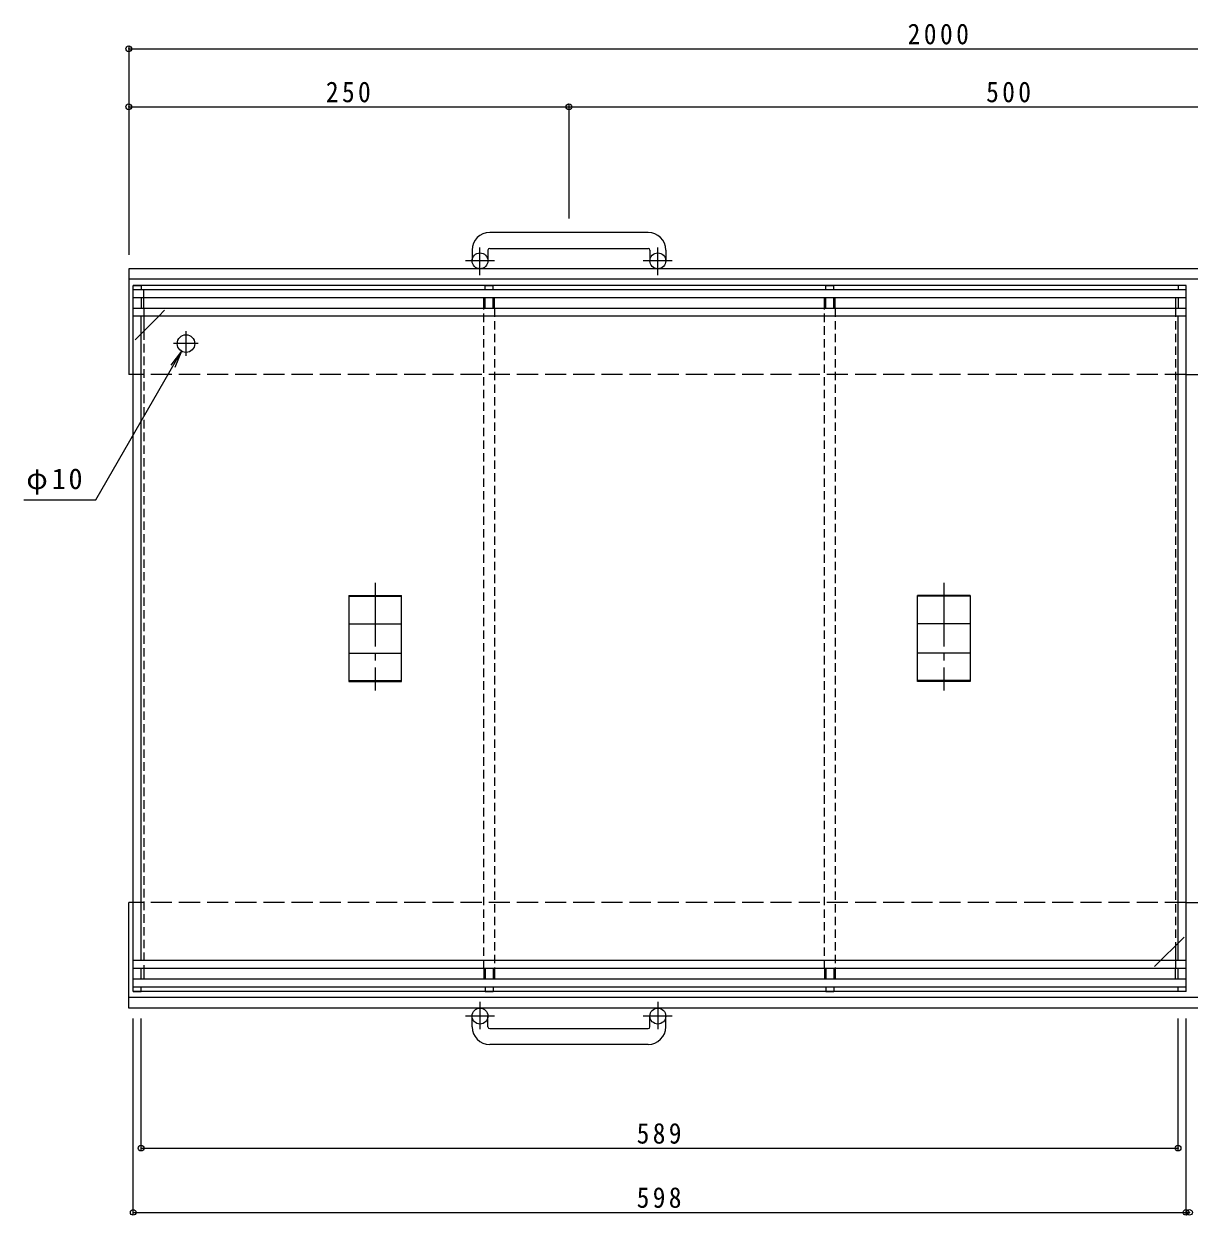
# Model space of a CAD drawing. Units: millimetres, scale not verified. Extents: x -847 to 1119, y -778 to 761.
# Drawn here: x -847 to -185, y -527 to 149 of the extents above; entities that cross this region are included whole.
import ezdxf

# ---------------------------------------------------------------- set-up
doc = ezdxf.new("R2010")
doc.units = ezdxf.units.MM
doc.header["$LTSCALE"] = 4
doc.header["$PDMODE"] = 32
doc.header["$PDSIZE"] = 3.2
for name, pattern in [('CHAIN1', [8, 5, -1, 1, -1]), ('CHAIN2', [12, 9, -1, 1, -1]), ('DASHED1', [1.8, 1.2, -0.6]), ('DASHED3', [4, 3, -1])]:
    doc.linetypes.add(name, pattern=pattern)
for name, color, linetype, lineweight in [('0-1_躯体', 2, 'Continuous', 9), ('0-2_仕上', 7, 'Continuous', 9), ('0-3_建具', 4, 'Continuous', 9), ('0-4_その他', 7, 'Continuous', 9)]:
    doc.layers.add(name, color=color, linetype=linetype, lineweight=lineweight)
doc.styles.add('ＭＳ ゴシック', font='')
doc.styles.get('ＭＳ ゴシック').set_extended_font_data('MS Gothic')

msp = doc.modelspace()

# ---------------------------------------------------------------- linework, layer by layer
at = {"layer": '0-1_躯体', "linetype": 'DASHED3'}
for p, q in [((-186.964, -49.881), (-787.464, -49.881)), ((-186.964, -349.881), (-787.464, -349.881))]:
    msp.add_line(p, q, dxfattribs=at)
at = {"layer": '0-1_躯体'}
for p, q in [((-186.964, -49.881), (141.35, -49.881)), ((-186.964, -349.881), (141.35, -349.881))]:
    msp.add_line(p, q, dxfattribs=at)
at = {"layer": '0-2_仕上'}
for p, q in [((-784.964, -400.382), (-784.964, 0.619)), ((-784.964, 0.619), (-780.463, 0.619)), ((-780.463, 0.619), (-780.463, -1.881)), ((-580.464, -1.881), (-580.464, 0.619)), ((-391.464, 0.619), (-386.963, 0.619)), ((-391.464, -1.881), (-391.464, 0.619)), ((-386.963, -1.881), (-386.963, 0.619)), ((-191.464, 0.619), (-191.464, -1.881)), ((-186.964, 0.619), (-191.464, 0.619)), ((-186.964, -400.382), (-186.964, 0.619)), ((-186.964, -1.881), (-784.964, -1.881)), ((-186.964, -6.381), (-784.964, -6.381)), ((-780.463, -6.381), (-780.463, -12.381)), ((-584.964, -12.381), (-584.964, -6.381)), ((-580.464, -12.381), (-580.464, -6.381)), ((-391.464, -12.381), (-391.464, -6.381)), ((-386.963, -12.381), (-386.963, -6.381)), ((-191.464, -6.381), (-191.464, -12.381)), ((-186.964, -12.381), (-784.964, -12.381)), ((-186.964, -16.881), (-784.964, -16.881)), ((-780.463, -382.881), (-780.463, -16.881)), ((-770.463, -16.881), (-780.463, -26.881)), ((-191.464, -382.881), (-191.464, -16.881)), ((-201.464, -382.881), (-191.464, -372.881)), ((-186.964, -382.881), (-784.964, -382.881)), ((-186.964, -387.381), (-784.964, -387.381)), ((-780.463, -393.381), (-780.463, -387.381)), ((-584.964, -387.381), (-584.964, -393.381)), ((-580.464, -387.381), (-580.464, -393.381)), ((-391.464, -387.381), (-391.464, -393.381)), ((-386.963, -387.381), (-386.963, -393.381)), ((-191.464, -393.381), (-191.464, -387.381)), ((-186.964, -393.381), (-784.964, -393.381)), ((-186.964, -397.882), (-784.964, -397.882)), ((-780.463, -400.382), (-780.463, -397.882)), ((-580.464, -397.882), (-580.464, -400.382)), ((-391.464, -397.882), (-391.464, -400.382)), ((-386.963, -397.882), (-386.963, -400.382)), ((-191.464, -400.382), (-191.464, -397.882)), ((-784.964, -400.382), (-780.463, -400.382)), ((-391.464, -400.382), (-386.963, -400.382)), ((-186.964, -400.382), (-191.464, -400.382))]:
    msp.add_line(p, q, dxfattribs=at)
at = {"layer": '0-2_仕上', "color": 2}
for p, q in [((-186.964, 0.619), (-784.964, 0.619)), ((-778.963, -12.381), (-778.963, -6.381)), ((-585.714, -12.381), (-585.714, -6.381)), ((-579.713, -12.381), (-579.713, -6.381)), ((-392.214, -12.381), (-392.214, -6.381)), ((-386.213, -12.381), (-386.213, -6.381)), ((-192.964, -6.381), (-192.964, -12.381)), ((-778.963, -16.881), (-778.963, -25.381)), ((-192.964, -374.381), (-192.964, -382.881)), ((-778.963, -387.381), (-778.963, -393.381)), ((-585.714, -387.381), (-585.714, -393.381)), ((-579.713, -387.381), (-579.713, -393.381)), ((-392.214, -387.381), (-392.214, -393.381)), ((-386.213, -387.381), (-386.213, -393.381)), ((-192.964, -393.381), (-192.964, -387.381)), ((-186.964, -400.382), (-784.964, -400.382))]:
    msp.add_line(p, q, dxfattribs=at)
at = {"layer": '0-2_仕上', "color": 2, "linetype": 'DASHED1'}
for p, q in [((-778.963, -6.381), (-778.963, -1.881)), ((-778.963, -12.381), (-778.963, -16.881)), ((-585.714, -387.381), (-585.714, -12.381)), ((-579.713, -12.381), (-579.713, -387.381)), ((-392.214, -387.381), (-392.214, -12.381)), ((-386.213, -12.381), (-386.213, -387.381)), ((-192.964, -12.381), (-192.964, -374.381)), ((-778.963, -25.381), (-778.963, -387.381)), ((-192.964, -382.881), (-192.964, -387.381))]:
    msp.add_line(p, q, dxfattribs=at)
at = {"layer": '0-2_仕上', "linetype": 'DASHED1'}
for p, q in [((-770.463, -16.881), (-765.963, -12.381)), ((-780.463, -26.881), (-784.964, -31.381)), ((-191.464, -372.881), (-186.964, -368.382)), ((-201.464, -382.881), (-205.964, -387.381))]:
    msp.add_line(p, q, dxfattribs=at)
at = {"layer": '0-2_仕上', "linetype": 'CHAIN2'}
for p, q in [((-754.964, -25.381), (-754.964, -39.381)), ((-747.964, -32.381), (-761.964, -32.381)), ((-647.464, -168.359), (-647.464, -229.388)), ((-324.464, -168.359), (-324.464, -229.388))]:
    msp.add_line(p, q, dxfattribs=at)
at = {"layer": '0-2_仕上', "color": 3}
for p, q in [((-662.464, -175.427), (-662.464, -224.336)), ((-662.464, -175.427), (-632.463, -175.427)), ((-662.464, -175.927), (-632.463, -175.927)), ((-632.463, -224.336), (-632.463, -175.427)), ((-339.464, -224.336), (-339.464, -175.427)), ((-309.463, -175.427), (-339.464, -175.427)), ((-309.463, -175.927), (-339.464, -175.927)), ((-309.463, -175.427), (-309.463, -224.336)), ((-662.464, -191.515), (-632.463, -191.515)), ((-309.463, -191.515), (-339.464, -191.515)), ((-662.464, -208.247), (-632.463, -208.247)), ((-309.463, -208.247), (-339.464, -208.247)), ((-662.464, -223.836), (-632.463, -223.836)), ((-662.464, -224.336), (-632.463, -224.336)), ((-309.463, -223.836), (-339.464, -223.836)), ((-309.463, -224.336), (-339.464, -224.336))]:
    msp.add_line(p, q, dxfattribs=at)
at = {"layer": '0-2_仕上'}
for points in [[(-584.964, -1.881), (-584.964, 0.619), (-580.464, 0.619)], [(-584.964, -397.882), (-584.964, -400.382), (-580.464, -400.382)]]:
    msp.add_lwpolyline(points, dxfattribs=at)
msp.add_circle((-754.964, -32.381), 5, dxfattribs=at)
at = {"layer": '0-3_建具'}
for p, q in [((-492.464, 30.719), (-582.464, 30.719)), ((-592.464, 20.719), (-592.464, 14.619)), ((-583.464, 20.719), (-583.464, 14.619)), ((-582.464, 21.719), (-492.464, 21.719)), ((-491.464, 20.719), (-491.464, 14.619)), ((-482.464, 20.719), (-482.464, 14.619)), ((-787.464, 10.119), (-787.464, -49.881)), ((141.35, 10.119), (-787.464, 10.119)), ((141.35, 4.119), (-787.464, 4.119)), ((-787.464, -409.881), (-787.464, -349.881)), ((141.35, -403.881), (-787.464, -403.881)), ((141.35, -409.881), (-787.464, -409.881)), ((-592.464, -420.481), (-592.464, -414.381)), ((-583.464, -420.481), (-583.464, -414.381)), ((-491.464, -420.481), (-491.464, -414.381)), ((-482.464, -420.481), (-482.464, -414.381)), ((-582.464, -421.481), (-492.464, -421.481)), ((-492.464, -430.481), (-582.464, -430.481))]:
    msp.add_line(p, q, dxfattribs=at)
at = {"layer": '0-3_建具', "linetype": 'CHAIN1'}
for p, q in [((-587.964, 6.511), (-587.964, 22.109)), ((-486.963, 6.511), (-486.963, 22.109)), ((-579.801, 14.619), (-596.208, 14.619)), ((-478.801, 14.619), (-495.208, 14.619)), ((-587.964, -406.274), (-587.964, -421.871)), ((-486.963, -406.274), (-486.963, -421.871)), ((-579.801, -414.381), (-596.208, -414.381)), ((-478.801, -414.381), (-495.208, -414.381))]:
    msp.add_line(p, q, dxfattribs=at)
at = {"layer": '0-3_建具'}
for centre in [(-587.964, 14.619), (-486.964, 14.619), (-587.964, -414.381), (-486.964, -414.381)]:
    msp.add_circle(centre, 4.5, dxfattribs=at)
for centre, radius, start, end in [((-582.464, 20.719), 10, 90, 180), ((-492.464, 20.719), 10, 0, 90), ((-582.464, 20.719), 1, 90, 180), ((-492.464, 20.719), 1, 0, 90), ((-582.464, -420.481), 10, 180, 270), ((-582.464, -420.481), 1, 180, 270), ((-492.464, -420.481), 10, 270, 0), ((-492.464, -420.481), 1, 270, 0)]:
    msp.add_arc(centre, radius, start, end, dxfattribs=at)
at = {"layer": '0-4_その他'}
for p, q in [((-787.464, 136.256), (-787.464, 18.119)), ((-787.464, 135.056), (141.35, 135.056)), ((-787.464, 102.137), (-537.464, 102.137)), ((-537.464, 103.337), (-537.464, 38.719)), ((-537.464, 102.137), (-37.464, 102.137)), ((-806.242, -121.199), (-757.464, -36.711)), ((-757.464, -36.711), (-763.551, -44.645)), ((-757.464, -36.711), (-761.29, -45.95)), ((-847.059, -121.199), (-806.242, -121.199)), ((-784.964, -527.071), (-784.964, -415.727)), ((-780.464, -490.598), (-780.464, -415.727)), ((-191.464, -490.598), (-191.464, -415.727)), ((-186.964, -527.071), (-186.964, -415.727)), ((-780.464, -489.398), (-191.464, -489.398)), ((-784.964, -525.871), (-186.964, -525.871)), ((-186.964, -525.871), (-184.964, -525.871))]:
    msp.add_line(p, q, dxfattribs=at)
for p in [(-787.464, 135.056), (-787.464, 102.137), (-537.464, 102.137), (-780.464, -489.398), (-191.464, -489.398), (-784.964, -525.871), (-186.964, -525.871), (-184.964, -525.871)]:
    msp.add_point(p, dxfattribs=at)

# ---------------------------------------------------------------- texts
at = {"layer": '0-4_その他', "color": 2, "char_height": 11.73, "attachment_point": 7, "style": 'ＭＳ ゴシック'}
for s, insert in [('\\T1.28;\\W0.9;2000', (-345.057, 137.456)), ('\\T1.27;\\W0.9;250', (-675.464, 104.537)), ('\\T1.27;\\W0.9;500', (-300.464, 104.537)), ('\\T1.19;φ10', (-845.612, -118.191)), ('\\T1.27;\\W0.9;589', (-498.964, -486.998)), ('\\T1.27;\\W0.9;598', (-498.964, -523.471))]:
    msp.add_mtext(s, dxfattribs=dict(at, insert=insert))

doc.saveas('drawing.dxf')
